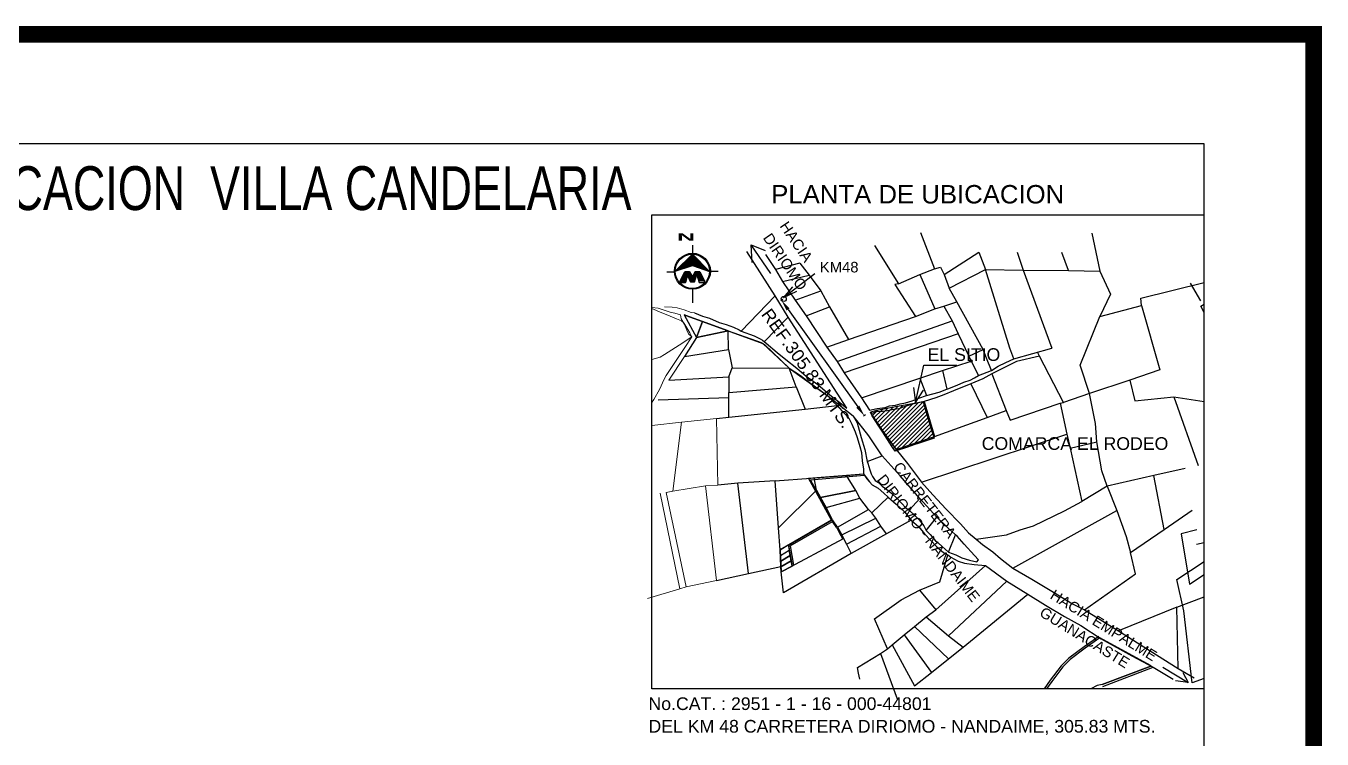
# Model space of a CAD drawing. Header units: millimetres. Extents: x 604785 to 1211550, y 1311006 to 2622648.
# Drawn here: x 605028.6 to 605206.2, y 1311207.2 to 1311304.8 of the extents above; entities that cross this region are included whole.
import ezdxf
from ezdxf.enums import TextEntityAlignment as Align

# ---------------------------------------------------------------- set-up
doc = ezdxf.new("R2010")
doc.units = ezdxf.units.MM
doc.header["$PDMODE"] = 32
doc.header["$PDSIZE"] = 0.3
for name, color, linetype in [('-42', 7, 'Continuous'), ('2', 1, 'Continuous'), ('CAJETIN', 5, 'Continuous'), ('CVL_CUADCON_TX', 2, 'Continuous'), ('FRAME 025', 7, 'Continuous'), ('NORTE', 7, 'Continuous'), ('TEXTOS', 2, 'Continuous')]:
    doc.layers.add(name, color=color, linetype=linetype)
doc.styles.add('PI', font='arial.ttf', dxfattribs={"height": 0.4})
doc.styles.add('PUNTOS PI', font='arial.ttf', dxfattribs={"height": 2.75})
doc.styles.get("Standard").update_dxf_attribs({"font": 'arial.ttf'})
doc.styles.add('TSN - Swis721 LtCn BT', font='swisscl.ttf')

msp = doc.modelspace()

# ---------------------------------------------------------------- hatches: boundary and pattern name
at = {"layer": 'CVL_CUADCON_TX', "true_color": 0x000000}
h = msp.add_hatch(dxfattribs=at)
h.set_pattern_fill('ANSI31', color=18, scale=0.126159)
h.set_pattern_definition([(45, (222862.01957, 484118.22695), (-0.28323507936, 0.28323507936), [])])
h.paths.add_polyline_path([(605150.39, 1311247.502), (605150.85, 1311247.651), (605153.036, 1311248.379), (605152.739, 1311249.338), (605151.97, 1311251.884), (605151.531, 1311253.397), (605149.593, 1311253.039), (605147.768, 1311252.719), (605146.329, 1311252.428), (605145.194, 1311252.218), (605144.567, 1311252.053), (605144.338, 1311251.934), (605144.551, 1311251.431), (605145.454, 1311250.04), (605145.908, 1311249.344), (605146.324, 1311248.702), (605147.279, 1311247.203), (605147.706, 1311246.598), (605149.386, 1311247.163)])
at = {"layer": 'TEXTOS', "true_color": 0x000000}
h = msp.add_hatch(color=18, dxfattribs=at)
h.dxf.hatch_style = 1
h.paths.add_polyline_path([(605119.926, 1311272.019), (605122.264, 1311271.224), (605119.929, 1311273.576), (605117.582, 1311271.233)])
h = msp.add_hatch(color=18, dxfattribs=at)
h.dxf.hatch_style = 1
h.paths.add_polyline_path([(605118.256, 1311269.932), (605118.975, 1311269.932), (605119.287, 1311270.929), (605119.642, 1311269.932), (605120.188, 1311269.932), (605120.542, 1311270.929), (605120.855, 1311269.932), (605121.574, 1311269.932), (605120.933, 1311271.143), (605120.301, 1311271.165), (605119.922, 1311270.463), (605119.54, 1311271.143), (605118.896, 1311271.143)])
h = msp.add_hatch(color=18, dxfattribs=at)
h.dxf.hatch_style = 1
h.paths.add_polyline_path([(605119.268, 1311270.76), (605119.656, 1311269.787), (605119.647, 1311269.932), (605119.642, 1311269.932), (605119.287, 1311270.929), (605119.007, 1311270.035), (605118.979, 1311269.94), (605118.977, 1311269.94), (605118.975, 1311269.932), (605118.26, 1311269.932), (605118.26, 1311269.69), (605118.973, 1311269.69)])
h.paths.add_polyline_path([(605120.192, 1311269.94), (605120.19, 1311269.94), (605120.188, 1311269.932), (605119.926, 1311269.932), (605119.926, 1311269.787), (605120.195, 1311269.787)])
h.paths.add_polyline_path([(605119.926, 1311269.932), (605119.647, 1311269.932), (605119.656, 1311269.787), (605119.926, 1311269.787)])
h.paths.add_polyline_path([(605120.544, 1311270.76), (605120.865, 1311269.69), (605121.578, 1311269.69), (605121.578, 1311269.932), (605120.855, 1311269.932), (605120.543, 1311270.927), (605120.192, 1311269.94), (605120.195, 1311269.787)])

# ---------------------------------------------------------------- linework, layer by layer
at = {"layer": '-42', "color": 6, "ltscale": 0.5}
for p, q in [((605186.306, 1311229.034), (605190.069, 1311231.501)), ((605188.388, 1311214.876), (605187.252, 1311224.732)), ((605190.069, 1311215.503), (605188.388, 1311214.876))]:
    msp.add_line(p, q, dxfattribs=at)
for p, q in [((605114.374, 1311214.073), (605114.374, 1311278.964)), ((605114.374, 1311278.964), (605190.069, 1311278.964)), ((605190.069, 1311214.073), (605114.374, 1311214.073))]:
    msp.add_line(p, q)
at = {"color": 18, "true_color": 0x000000}
for p, q in [((605119.268, 1311270.76, -0.002), (605118.973, 1311269.69, -0.002)), ((605120.29, 1311271.173, -0.002), (605120.926, 1311271.173, -0.002)), ((605119.447, 1311270.458, -0.002), (605120.37, 1311270.458, -0.002))]:
    msp.add_line(p, q, dxfattribs=at)
at = {"const_width": 2.28}
msp.add_lwpolyline([(604785.969, 1311006.678), (605205.069, 1311006.678), (605205.069, 1311303.678), (604785.969, 1311303.678)], close=True, dxfattribs=at)
at = {"color": 18, "true_color": 0x000000, "elevation": -0.002}
for points in [[(605119.532, 1311271.173), (605118.912, 1311271.173), (605118.26, 1311269.94), (605118.979, 1311269.94), (605119.282, 1311270.963), (605119.646, 1311269.94), (605120.192, 1311269.94)], [(605119.274, 1311270.937), (605118.979, 1311269.94), (605118.26, 1311269.94), (605118.912, 1311271.173), (605119.532, 1311271.173), (605119.919, 1311270.458), (605120.29, 1311271.173), (605120.926, 1311271.173), (605121.578, 1311269.94), (605120.859, 1311269.94), (605120.547, 1311270.937), (605120.192, 1311269.94), (605119.646, 1311269.94), (605119.282, 1311270.963)], [(605118.979, 1311269.94), (605118.26, 1311269.94), (605118.26, 1311269.69), (605118.973, 1311269.69), (605119.268, 1311270.76), (605119.656, 1311269.787), (605120.195, 1311269.787), (605120.192, 1311269.94), (605119.646, 1311269.94), (605119.282, 1311270.963), (605118.979, 1311269.94), (605118.26, 1311269.94)], [(605119.656, 1311269.787), (605119.268, 1311270.76), (605118.973, 1311269.69), (605118.26, 1311269.69), (605118.26, 1311269.94), (605118.979, 1311269.94), (605119.282, 1311270.963), (605119.646, 1311269.94), (605119.656, 1311269.787)], [(605120.547, 1311270.937), (605120.192, 1311269.94), (605119.646, 1311269.94)], [(605119.919, 1311270.458), (605120.29, 1311271.173)], [(605120.195, 1311269.787), (605120.544, 1311270.76), (605120.865, 1311269.69), (605121.578, 1311269.69), (605121.578, 1311269.94), (605120.859, 1311269.94), (605120.547, 1311270.937), (605120.192, 1311269.94), (605120.195, 1311269.787)], [(605120.305, 1311271.173), (605120.926, 1311271.173), (605121.578, 1311269.94), (605120.859, 1311269.94)]]:
    msp.add_lwpolyline(points, dxfattribs=at)
at = {"layer": '2', "color": 1, "linetype": 'Continuous'}
for p, q in [((605151.159, 1311276.556), (605153.108, 1311271.566)), ((605174.666, 1311276.432), (605175.751, 1311271.262)), ((605144.892, 1311274.778), (605148.187, 1311269.507)), ((605131.257, 1311267.879), (605127.378, 1311273.941)), ((605129.941, 1311273.517), (605131.324, 1311271.485)), ((605134.641, 1311272.356), (605131.324, 1311271.485)), ((605134.641, 1311272.356), (605135.947, 1311270.68)), ((605154.441, 1311270.804), (605159.196, 1311273.856)), ((605159.196, 1311273.856), (605160.106, 1311271.489)), ((605164.416, 1311273.85), (605165.246, 1311271.402)), ((605171.475, 1311271.337), (605170.549, 1311273.816)), ((605131.324, 1311271.485), (605132.275, 1311269.853)), ((605132.275, 1311269.853), (605135.947, 1311270.68)), ((605135.947, 1311270.68), (605137.512, 1311268.573)), ((605148.187, 1311269.507), (605151.078, 1311270.771)), ((605151.078, 1311270.771), (605153.108, 1311271.566)), ((605151.078, 1311270.771), (605153.137, 1311266.087)), ((605153.108, 1311271.566), (605153.907, 1311271.811)), ((605153.907, 1311271.811), (605154.441, 1311270.804)), ((605154.441, 1311270.804), (605155.124, 1311268.933)), ((605155.124, 1311268.933), (605160.106, 1311271.489)), ((605163.414, 1311260.706), (605160.106, 1311271.489)), ((605160.106, 1311271.489), (605165.246, 1311271.402)), ((605165.246, 1311271.402), (605169.192, 1311260.704)), ((605165.246, 1311271.402), (605171.475, 1311271.337)), ((605171.475, 1311271.337), (605175.751, 1311271.262)), ((605175.751, 1311271.262), (605177.209, 1311268.113)), ((605132.275, 1311269.853), (605134.028, 1311267.294)), ((605148.187, 1311269.507), (605147.666, 1311269.412)), ((605147.666, 1311269.412), (605150.517, 1311265.065)), ((605156.174, 1311267.063), (605155.124, 1311268.933)), ((605181.356, 1311267.569), (605190.069, 1311269.678)), ((605189.603, 1311267.184), (605188.185, 1311269.598)), ((605126.63, 1311263.04), (605131.257, 1311267.879)), ((605133.028, 1311264.967), (605131.257, 1311267.879)), ((605134.028, 1311267.294), (605137.512, 1311268.573)), ((605134.028, 1311267.294), (605135.493, 1311265.119)), ((605137.512, 1311268.573), (605138.724, 1311266.368)), ((605154.4, 1311266.462), (605156.174, 1311267.063)), ((605159.748, 1311260.528), (605156.174, 1311267.063)), ((605177.209, 1311268.113), (605175.769, 1311265.062)), ((605181.477, 1311266.532), (605181.356, 1311267.569)), ((605135.493, 1311265.119), (605138.724, 1311266.368)), ((605138.724, 1311266.368), (605141.295, 1311261.878)), ((605150.517, 1311265.065), (605153.137, 1311266.087)), ((605153.137, 1311266.087), (605154.4, 1311266.462)), ((605154.4, 1311266.462), (605155.516, 1311264.448)), ((605175.769, 1311265.062), (605181.477, 1311266.532)), ((605181.477, 1311266.532), (605183.974, 1311257.748)), ((605189.584, 1311266.456), (605190.069, 1311266.724)), ((605190.069, 1311265.612), (605189.584, 1311266.456)), ((605129.781, 1311261.591), (605133.028, 1311264.967)), ((605135.493, 1311265.119), (605138.325, 1311260.864)), ((605139.74, 1311258.897), (605155.516, 1311264.448)), ((605141.295, 1311261.878), (605150.517, 1311265.065)), ((605155.516, 1311264.448), (605156.342, 1311262.658)), ((605173.05, 1311258.399), (605175.769, 1311265.062)), ((605124.889, 1311260.529), (605124.821, 1311263.098)), ((605138.325, 1311260.864), (605141.295, 1311261.878)), ((605156.342, 1311262.658), (605140.738, 1311257.313)), ((605156.342, 1311262.658), (605157.816, 1311259.621)), ((605118.862, 1311259.546), (605124.889, 1311260.529)), ((605124.889, 1311260.529), (605125.385, 1311258.01)), ((605138.325, 1311260.864), (605139.74, 1311258.897)), ((605157.816, 1311259.621), (605159.748, 1311260.528)), ((605160.235, 1311259.329), (605159.748, 1311260.528)), ((605163.978, 1311259.245), (605163.414, 1311260.706)), ((605163.978, 1311259.245), (605169.192, 1311260.704)), ((605167.467, 1311259.625), (605167.226, 1311260.154)), ((605139.74, 1311258.897), (605140.738, 1311257.313)), ((605154.176, 1311257.632), (605158.108, 1311258.95)), ((605157.816, 1311259.621), (605158.108, 1311258.95)), ((605158.108, 1311258.95), (605159.151, 1311256.954)), ((605160.893, 1311257.649), (605160.235, 1311259.329)), ((605170.788, 1311253.292), (605167.467, 1311259.625)), ((605174.352, 1311254.512), (605173.05, 1311258.399)), ((605116.711, 1311256.326), (605124.912, 1311256.796)), ((605124.912, 1311256.796), (605124.898, 1311254.634)), ((605124.912, 1311256.796), (605125.385, 1311258.01)), ((605125.385, 1311258.01), (605133.163, 1311257.979)), ((605134.158, 1311255.416), (605133.163, 1311257.979)), ((605140.738, 1311257.313), (605143.103, 1311253.907)), ((605143.103, 1311253.907), (605151.096, 1311256.596)), ((605151.096, 1311256.596), (605154.176, 1311257.632)), ((605151.096, 1311256.596), (605151.996, 1311254.211)), ((605154.176, 1311257.632), (605154.77, 1311255.113)), ((605159.151, 1311256.954), (605160.893, 1311257.649)), ((605160.943, 1311257.216), (605162.932, 1311252.196)), ((605179.851, 1311256.333), (605174.352, 1311254.512)), ((605183.974, 1311257.748), (605179.851, 1311256.333)), ((605179.851, 1311256.333), (605180.571, 1311253.517)), ((605124.898, 1311254.634), (605134.158, 1311255.416)), ((605124.909, 1311253.929), (605124.898, 1311254.634)), ((605134.158, 1311255.416), (605135.37, 1311252.348)), ((605158.082, 1311255.829), (605160.295, 1311251.222)), ((605174.352, 1311254.512), (605170.788, 1311253.292)), ((605124.909, 1311253.929), (605115.252, 1311253.581)), ((605124.923, 1311251.269), (605124.909, 1311253.929)), ((605146.919, 1311252.8), (605147.77, 1311252.89)), ((605151.67, 1311253.421), (605153.087, 1311248.606)), ((605163.452, 1311250.837), (605170.308, 1311253.178)), ((605170.308, 1311253.178), (605170.788, 1311253.292)), ((605170.308, 1311253.178), (605171.228, 1311248.937)), ((605180.571, 1311253.517), (605185.884, 1311254.024)), ((605185.884, 1311254.024), (605189.217, 1311244.652)), ((605185.884, 1311254.024), (605190.069, 1311253.386)), ((605123.209, 1311251.073), (605124.923, 1311251.269)), ((605153.087, 1311248.606), (605160.295, 1311251.222)), ((605160.295, 1311251.222), (605162.932, 1311252.196)), ((605162.932, 1311252.196), (605163.452, 1311250.837)), ((605147.85, 1311246.837), (605153.087, 1311248.606)), ((605151.339, 1311242.376), (605171.228, 1311248.937)), ((605171.228, 1311248.937), (605171.703, 1311247)), ((605171.703, 1311247), (605175.365, 1311247.899)), ((605143.873, 1311245.207), (605145.944, 1311245.961)), ((605171.703, 1311247), (605173.311, 1311239.718)), ((605187.458, 1311244.226), (605183.14, 1311243.259)), ((605126.144, 1311242.226), (605123.404, 1311241.957)), ((605131.286, 1311242.558), (605126.144, 1311242.226)), ((605127.615, 1311229.881), (605126.144, 1311242.226)), ((605131.286, 1311242.558), (605141.058, 1311243.289)), ((605131.707, 1311236.115), (605131.286, 1311242.558)), ((605135.833, 1311242.898), (605143.363, 1311243.521)), ((605139.006, 1311237.145), (605135.833, 1311242.898)), ((605136.09, 1311242.705), (605143.499, 1311243.32)), ((605139.121, 1311237.211), (605136.09, 1311242.705)), ((605136.914, 1311241.252), (605136.628, 1311242.957)), ((605141.058, 1311243.289), (605143.363, 1311243.521)), ((605142.309, 1311241.229), (605141.058, 1311243.289)), ((605183.14, 1311243.259), (605176.759, 1311241.818)), ((605184.589, 1311235.88), (605183.14, 1311243.259)), ((605136.914, 1311241.252), (605131.707, 1311236.115)), ((605136.914, 1311241.252), (605137.467, 1311240.271)), ((605137.467, 1311240.271), (605142.309, 1311241.229)), ((605137.467, 1311240.271), (605138.243, 1311238.903)), ((605142.879, 1311240.184), (605142.309, 1311241.229)), ((605144.515, 1311238.17), (605146.752, 1311240.31)), ((605176.759, 1311241.818), (605173.311, 1311239.718)), ((605176.759, 1311241.818), (605178.09, 1311238.476)), ((605138.243, 1311238.903), (605142.879, 1311240.184)), ((605139.121, 1311237.211), (605138.243, 1311238.903)), ((605139.81, 1311236.185), (605144.037, 1311238.606)), ((605144.037, 1311238.606), (605142.879, 1311240.184)), ((605144.515, 1311238.17), (605144.037, 1311238.606)), ((605149.641, 1311238.533), (605151.076, 1311240.109)), ((605153.429, 1311237.577), (605151.076, 1311240.109)), ((605184.589, 1311235.88), (605188.417, 1311238.543)), ((605139.006, 1311237.145), (605131.96, 1311233.102)), ((605133.078, 1311233.743), (605139.006, 1311237.145)), ((605139.81, 1311236.185), (605139.121, 1311237.211)), ((605139.696, 1311236.116), (605139.124, 1311236.969)), ((605140.379, 1311235.14), (605145.038, 1311237.445)), ((605145.038, 1311237.445), (605144.515, 1311238.17)), ((605145.767, 1311236.351), (605145.038, 1311237.445)), ((605149.916, 1311237.178), (605146.513, 1311235.288)), ((605151.976, 1311235.761), (605153.429, 1311237.577)), ((605163.851, 1311230.602), (605178.09, 1311238.476)), ((605178.09, 1311238.476), (605179.374, 1311234.925)), ((605131.96, 1311233.102), (605131.707, 1311236.115)), ((605139.696, 1311236.116), (605140.263, 1311235.076)), ((605139.81, 1311236.185), (605140.379, 1311235.14)), ((605140.262, 1311235.078), (605140.515, 1311234.596)), ((605140.379, 1311235.14), (605140.632, 1311234.657)), ((605141.027, 1311233.87), (605145.767, 1311236.351)), ((605146.513, 1311235.288), (605141.659, 1311232.616)), ((605146.513, 1311235.288), (605145.767, 1311236.351)), ((605151.96, 1311235.762), (605151.976, 1311235.761)), ((605155.014, 1311232.792), (605155.959, 1311235.14)), ((605179.978, 1311232.749), (605184.589, 1311235.88)), ((605189.031, 1311235.827), (605186.888, 1311235.309)), ((605186.888, 1311235.309), (605188.057, 1311228.384)), ((605132.083, 1311230.073), (605140.632, 1311234.657)), ((605140.632, 1311234.657), (605141.027, 1311233.87)), ((605141.027, 1311233.87), (605141.659, 1311232.616)), ((605179.374, 1311234.925), (605179.978, 1311232.749)), ((605190.069, 1311234.069), (605188.989, 1311233.818)), ((605132.056, 1311230.826), (605131.96, 1311233.102)), ((605141.659, 1311232.616), (605132.417, 1311227.235)), ((605153.834, 1311228.732), (605154.927, 1311232.401)), ((605180.651, 1311229.804), (605179.978, 1311232.749)), ((605123.237, 1311228.919), (605127.615, 1311229.881)), ((605127.615, 1311229.881), (605132.056, 1311230.826)), ((605132.083, 1311230.073), (605132.056, 1311230.826)), ((605132.417, 1311227.235), (605132.083, 1311230.073)), ((605153.265, 1311224.891), (605160.087, 1311230.959)), ((605160.087, 1311230.959), (605163.009, 1311228.82)), ((605173.652, 1311224.878), (605180.651, 1311229.804)), ((605188.057, 1311228.384), (605190.069, 1311229.732)), ((605151.041, 1311227.599), (605153.834, 1311228.732)), ((605155.018, 1311221.339), (605163.009, 1311228.82)), ((605163.009, 1311228.82), (605165.88, 1311227.018)), ((605187.252, 1311224.732), (605186.306, 1311229.034)), ((605144.898, 1311223.638), (605148.534, 1311226.239)), ((605148.534, 1311226.239), (605151.041, 1311227.599)), ((605151.041, 1311227.599), (605153.265, 1311224.891)), ((605157.025, 1311219.754), (605165.88, 1311227.018)), ((605186.312, 1311225.25), (605190.069, 1311226.654)), ((605151.961, 1311223.924), (605153.265, 1311224.891)), ((605173.652, 1311224.878), (605178.321, 1311222.008)), ((605186.312, 1311225.25), (605178.321, 1311222.008)), ((605186.471, 1311216.872), (605186.312, 1311225.25)), ((605146.648, 1311219.54), (605144.898, 1311223.638)), ((605148.935, 1311221.478), (605150.351, 1311222.622)), ((605150.351, 1311222.622), (605151.961, 1311223.924)), ((605150.351, 1311222.622), (605154.997, 1311218.183)), ((605151.961, 1311223.924), (605155.018, 1311221.339)), ((605147.292, 1311220.097), (605148.935, 1311221.478)), ((605148.935, 1311221.478), (605152.711, 1311216.309)), ((605155.018, 1311221.339), (605157.025, 1311219.754)), ((605178.321, 1311222.008), (605186.471, 1311216.872)), ((605145.683, 1311218.891), (605146.648, 1311219.54)), ((605146.648, 1311219.54), (605147.292, 1311220.097)), ((605147.292, 1311220.097), (605150.345, 1311214.484)), ((605154.997, 1311218.183), (605157.025, 1311219.754)), ((605142.564, 1311216.975), (605145.683, 1311218.891)), ((605145.683, 1311218.891), (605147.995, 1311212.691)), ((605152.711, 1311216.309), (605154.997, 1311218.183)), ((605176.082, 1311214.646), (605182.752, 1311217.195)), ((605142.671, 1311216.237), (605142.564, 1311216.975)), ((605142.89, 1311215.387), (605142.671, 1311216.237)), ((605150.345, 1311214.484), (605152.711, 1311216.309)), ((605176.172, 1311214.411), (605183.045, 1311217.038)), ((605183.045, 1311217.038), (605185.82, 1311215.379)), ((605186.471, 1311216.872), (605188.669, 1311215.597))]:
    msp.add_line(p, q, dxfattribs=at)
at = {"layer": '2', "color": 1, "linetype": 'Continuous', "lineweight": 0}
for p, q in [((605118.862, 1311259.546), (605116.711, 1311256.326)), ((605118.434, 1311250.563), (605123.209, 1311251.073)), ((605123.209, 1311251.073), (605123.404, 1311241.957)), ((605114.374, 1311250.116), (605118.434, 1311250.563)), ((605118.434, 1311250.563), (605117.234, 1311241.12)), ((605115.519, 1311240.86), (605118.202, 1311227.754)), ((605117.234, 1311241.12), (605116.352, 1311240.935)), ((605116.352, 1311240.935), (605119.052, 1311228.052)), ((605121.722, 1311241.841), (605117.234, 1311241.12)), ((605123.404, 1311241.957), (605121.722, 1311241.841)), ((605121.722, 1311241.841), (605123.237, 1311228.919)), ((605118.202, 1311227.754), (605119.052, 1311228.052)), ((605119.052, 1311228.052), (605123.237, 1311228.919)), ((605113.758, 1311226.456), (605118.202, 1311227.754))]:
    msp.add_line(p, q, dxfattribs=at)
for points in [[(605114.374, 1311266.297), (605115.237, 1311266.194), (605115.926, 1311265.955), (605116.887, 1311265.654), (605117.528, 1311265.496), (605118.314, 1311265.258)], [(605114.374, 1311266.146), (605115.732, 1311265.565), (605116.553, 1311265.206), (605117.746, 1311264.732), (605118.421, 1311264.429), (605118.685, 1311264.235), (605118.869, 1311263.949), (605119.553, 1311262.814), (605119.841, 1311262.247), (605118.09, 1311261.14), (605116.091, 1311259.829), (605115.489, 1311259.473), (605114.374, 1311259.172)], [(605114.374, 1311266.146), (605115.732, 1311265.565), (605116.553, 1311265.206), (605117.746, 1311264.732), (605118.421, 1311264.429), (605118.685, 1311264.235), (605118.869, 1311263.949), (605119.553, 1311262.814), (605119.841, 1311262.247), (605118.09, 1311261.14), (605116.091, 1311259.829), (605115.489, 1311259.473), (605114.374, 1311259.172)], [(605118.314, 1311265.258), (605118.384, 1311264.724), (605118.859, 1311263.952), (605119.158, 1311263.165), (605119.379, 1311262.682), (605119.841, 1311262.247), (605118.887, 1311260.812), (605116.347, 1311256.985), (605116.055, 1311256.443), (605115.422, 1311255.038), (605114.62, 1311253.683), (605114.535, 1311253.529), (605114.374, 1311253.233)], [(605120.206, 1311265.536), (605119.77, 1311265.601), (605118.775, 1311265.949), (605117.845, 1311266.233), (605117.172, 1311266.325), (605116.083, 1311266.384)], [(605118.794, 1311265.259), (605120.497, 1311262.178), (605118.862, 1311259.546)]]:
    msp.add_lwpolyline(points, dxfattribs=at)
at = {"layer": '2', "color": 1, "linetype": 'Continuous'}
for points in [[(605118.794, 1311265.259), (605119.547, 1311264.989), (605121.311, 1311264.353), (605123.683, 1311263.511), (605124.821, 1311263.098)], [(605118.794, 1311265.259), (605129.574, 1311261.342), (605133.163, 1311257.979), (605138.524, 1311254.133), (605141.977, 1311251.436)], [(605120.206, 1311265.536), (605121.324, 1311265.107), (605122.254, 1311264.805), (605123.584, 1311264.216), (605124.562, 1311263.931), (605125.572, 1311263.565), (605126.341, 1311263.231), (605126.63, 1311263.04)], [(605129.548, 1311261.799), (605130.014, 1311261.383), (605131.555, 1311260.122), (605132.743, 1311259.148), (605134.236, 1311257.95), (605135.537, 1311256.864), (605137.093, 1311255.715), (605138.763, 1311254.326), (605140.336, 1311253.097), (605141.091, 1311252.49), (605133.028, 1311264.967)], [(605124.821, 1311263.098), (605129.357, 1311261.493), (605129.79, 1311261.19), (605133.163, 1311257.979)], [(605126.63, 1311263.04), (605128.41, 1311262.388), (605129.211, 1311261.99), (605129.548, 1311261.799)], [(605160.893, 1311257.649), (605161.82, 1311258.245), (605162.875, 1311258.761), (605163.978, 1311259.245)], [(605167.467, 1311259.625), (605164.315, 1311258.894), (605160.943, 1311257.216)], [(605133.163, 1311257.979), (605134.752, 1311256.974), (605135.956, 1311256), (605137.448, 1311254.963), (605138.524, 1311254.133), (605139.182, 1311253.414), (605139.777, 1311252.871)], [(605154.946, 1311255.146), (605156.209, 1311255.631), (605157.12, 1311256.05), (605157.968, 1311256.341), (605158.559, 1311256.664), (605159.151, 1311256.954)], [(605160.943, 1311257.216), (605159.712, 1311256.523), (605158.082, 1311255.829)], [(605158.082, 1311255.829), (605155.7, 1311254.876), (605154.389, 1311254.327), (605153.269, 1311253.906), (605151.67, 1311253.421)], [(605151.996, 1311254.211), (605153.731, 1311254.693), (605154.77, 1311255.113), (605154.946, 1311255.146)], [(605175.365, 1311247.899), (605175.143, 1311250.414), (605174.352, 1311254.512)], [(605124.923, 1311251.269), (605135.37, 1311252.348), (605139.777, 1311252.871)], [(605139.777, 1311252.871), (605140.42, 1311252.135), (605140.902, 1311251.624), (605141.384, 1311251.048), (605141.755, 1311250.312), (605142.239, 1311249.256), (605142.513, 1311248.471), (605142.87, 1311247.238), (605143.113, 1311246.421), (605143.197, 1311245.268), (605143.377, 1311244.162), (605143.363, 1311243.521)], [(605143.103, 1311253.907), (605144.214, 1311252.211), (605145.254, 1311252.455), (605146.342, 1311252.587), (605146.919, 1311252.8)], [(605151.67, 1311253.421), (605149.91, 1311252.982), (605148.807, 1311252.61), (605148.231, 1311252.4), (605147.511, 1311252.302), (605146.663, 1311252.139), (605145.959, 1311252.056), (605145.047, 1311251.989), (605144.423, 1311251.731)], [(605147.77, 1311252.89), (605148.373, 1311253.074), (605149.125, 1311253.236), (605150.021, 1311253.512), (605150.948, 1311253.867), (605151.996, 1311254.211)], [(605145.944, 1311245.961), (605144.088, 1311248.713), (605141.977, 1311251.436)], [(605141.977, 1311251.436), (605142.499, 1311250.503), (605143.03, 1311248.497), (605143.532, 1311246.843), (605143.873, 1311245.207)], [(605144.423, 1311251.731), (605146.113, 1311249.204), (605147.85, 1311246.837)], [(605176.759, 1311241.818), (605176.027, 1311243.897), (605175.365, 1311247.899)], [(605151.076, 1311240.109), (605148.407, 1311243.22), (605145.944, 1311245.961)], [(605147.85, 1311246.837), (605149.378, 1311244.902), (605151.339, 1311242.376)], [(605143.197, 1311245.268), (605143.377, 1311244.162), (605143.366, 1311243.677), (605143.382, 1311243.523), (605143.596, 1311243.177), (605144.199, 1311242.426), (605144.568, 1311242.018)], [(605143.873, 1311245.207), (605143.967, 1311244.966), (605144.217, 1311244.035), (605144.438, 1311243.505), (605144.596, 1311243.135), (605144.865, 1311242.733), (605144.976, 1311242.572), (605145.439, 1311242.296), (605145.916, 1311241.796), (605146.522, 1311241.407), (605147.27, 1311240.825), (605147.938, 1311240.164), (605148.574, 1311239.502), (605149.162, 1311238.841), (605149.641, 1311238.533)], [(605143.363, 1311243.521), (605143.829, 1311242.833), (605144.568, 1311242.018), (605145.371, 1311241.524), (605146.173, 1311240.853), (605146.752, 1311240.31)], [(605151.339, 1311242.376), (605152.85, 1311240.634), (605154.714, 1311238.652), (605156.642, 1311236.638), (605157.751, 1311235.423), (605158.827, 1311234.545)], [(605146.752, 1311240.31), (605147.86, 1311239.368), (605149.016, 1311238.265), (605149.916, 1311237.178)], [(605149.641, 1311238.533), (605150.452, 1311237.775), (605151.009, 1311237.194), (605151.628, 1311236.389), (605151.976, 1311235.761)], [(605158.827, 1311234.545), (605162.976, 1311235.148), (605164.846, 1311235.847), (605166.652, 1311236.4), (605170.932, 1311238.456), (605173.311, 1311239.718)], [(605133.313, 1311233.634), (605139.124, 1311236.969)], [(605149.916, 1311237.178), (605150.944, 1311236.236), (605151.732, 1311235.309), (605152.615, 1311234.382), (605153.371, 1311233.551), (605154.093, 1311232.928), (605154.478, 1311232.656), (605154.927, 1311232.401)], [(605155.959, 1311235.14), (605154.893, 1311236.157), (605153.429, 1311237.577)], [(605151.976, 1311235.761), (605152.516, 1311235.181), (605153.215, 1311234.343), (605153.598, 1311234.068), (605154.139, 1311233.567), (605154.569, 1311233.196), (605155.014, 1311232.792)], [(605155.014, 1311232.792), (605156.037, 1311232.433), (605156.835, 1311232.026), (605157.905, 1311231.682), (605158.896, 1311231.451), (605159.123, 1311231.754), (605158.582, 1311232.334), (605157.151, 1311233.866), (605156.198, 1311234.962), (605155.959, 1311235.14)], [(605131.956, 1311233.101), (605133.069, 1311233.793), (605133.602, 1311230.887)], [(605133.078, 1311233.743), (605133.602, 1311230.887)], [(605133.313, 1311233.634), (605133.798, 1311230.992)], [(605158.827, 1311234.545), (605159.661, 1311233.843), (605161.074, 1311232.821), (605162.165, 1311231.927), (605163.851, 1311230.602)], [(605131.96, 1311233.102), (605132.083, 1311230.074)], [(605132.083, 1311230.074), (605132.054, 1311230.796), (605132.023, 1311231.559), (605131.991, 1311232.323), (605133.205, 1311233.049)], [(605132.023, 1311231.559), (605133.34, 1311232.315)], [(605133.474, 1311231.58), (605132.054, 1311230.796)], [(605133.602, 1311230.887), (605133.474, 1311231.58), (605133.34, 1311232.315), (605133.205, 1311233.049)], [(605154.927, 1311232.401), (605155.329, 1311232.114), (605156.355, 1311231.54), (605157.205, 1311231.287), (605158.55, 1311231.098), (605160.087, 1311230.959)], [(605132.083, 1311230.074), (605133.602, 1311230.887)], [(605163.851, 1311230.602), (605166.45, 1311229.087), (605169.418, 1311227.286), (605172.016, 1311225.723), (605173.652, 1311224.878)], [(605165.88, 1311227.018), (605168.319, 1311225.535), (605170.934, 1311223.956), (605173.131, 1311222.761), (605175.923, 1311220.927), (605180.126, 1311218.599), (605183.045, 1311217.038)], [(605175.614, 1311221.241), (605173.597, 1311219.833), (605171.51, 1311218.256), (605170.475, 1311217.239), (605168.964, 1311215.237), (605168.135, 1311214.073)], [(605175.758, 1311221.035), (605173.744, 1311219.63), (605171.674, 1311218.066), (605170.664, 1311217.073), (605169.166, 1311215.089), (605168.444, 1311214.073)], [(605182.77, 1311217.202), (605175.758, 1311221.035)], [(605182.752, 1311217.195), (605176.082, 1311214.646), (605175.379, 1311214.525), (605174.544, 1311214.073)]]:
    msp.add_lwpolyline(points, dxfattribs=at)
for points in [[(605133.205, 1311233.049), (605133.34, 1311232.315), (605132.023, 1311231.559), (605131.991, 1311232.323)], [(605133.34, 1311232.315), (605133.474, 1311231.58), (605132.054, 1311230.796), (605132.023, 1311231.559)], [(605133.474, 1311231.58), (605133.602, 1311230.887), (605132.083, 1311230.074), (605132.054, 1311230.796)]]:
    msp.add_lwpolyline(points, close=True, dxfattribs=at)
at = {"layer": '2', "color": 1, "linetype": 'Continuous', "flags": 128}
msp.add_lwpolyline([(605190.069, 1311215.503), (605188.388, 1311214.876), (605187.252, 1311224.732), (605186.306, 1311229.034), (605190.069, 1311231.501)], dxfattribs=at)
at = {"layer": '2', "color": 1, "linetype": 'Continuous'}
msp.add_point((605158.108, 1311258.95), dxfattribs=at)
at = {"layer": 'CAJETIN'}
for p, q in [((605190.069, 1311288.678), (604800.969, 1311288.678)), ((605190.069, 1311014.381), (605190.069, 1311288.678))]:
    msp.add_line(p, q, dxfattribs=at)
at = {"layer": 'CVL_CUADCON_TX', "color": 18, "true_color": 0x000000}
for p, q in [((605132.336, 1311267.376), (605132.05, 1311267.171)), ((605133.035, 1311266.015), (605142.596, 1311252.699))]:
    msp.add_line(p, q, dxfattribs=at)
at = {"layer": 'CVL_CUADCON_TX', "color": 2}
msp.add_line((605143.662, 1311251.601), (605143.376, 1311251.396), dxfattribs=at)
at = {"layer": 'CVL_CUADCON_TX', "color": 18, "true_color": 0x000000}
for points in [[(605130.662, 1311270.943), (605127.962, 1311274.833)], [(605128.105, 1311272.446), (605127.962, 1311274.833), (605129.917, 1311274.073)], [(605150.484, 1311253.248), (605151.619, 1311258.365), (605156.142, 1311258.365)], [(605150.235, 1311255.312), (605150.484, 1311253.248), (605151.582, 1311254.975)], [(605184.386, 1311217.041), (605187.845, 1311214.959)], [(605187.109, 1311216.293), (605187.845, 1311214.959), (605186.137, 1311215.186)]]:
    msp.add_lwpolyline(points, dxfattribs=at)
at = {"layer": 'CVL_CUADCON_TX', "color": 18, "linetype": 'Continuous', "true_color": 0x000000}
for points in [[(605132.404, 1311267.631), (605136.681, 1311270.938)], [(605133.64, 1311269.09), (605132.404, 1311267.631), (605134.23, 1311268.511)]]:
    msp.add_lwpolyline(points, dxfattribs=at)
at = {"layer": 'CVL_CUADCON_TX'}
msp.add_lwpolyline([(605147.706, 1311246.598), (605147.279, 1311247.203), (605146.324, 1311248.702), (605145.908, 1311249.344), (605145.454, 1311250.04), (605144.551, 1311251.431), (605144.338, 1311251.934), (605144.567, 1311252.053), (605145.194, 1311252.218), (605146.329, 1311252.428), (605147.768, 1311252.719), (605149.593, 1311253.039), (605151.531, 1311253.397), (605151.97, 1311251.884), (605152.739, 1311249.338), (605153.036, 1311248.379), (605150.85, 1311247.651), (605150.39, 1311247.502), (605149.386, 1311247.163)], close=True, dxfattribs=at)
at = {"layer": 'CVL_CUADCON_TX', "color": 18, "true_color": 0x000000}
msp.add_lwpolyline([(605147.706, 1311246.598), (605147.279, 1311247.203), (605146.324, 1311248.702), (605145.908, 1311249.344), (605145.454, 1311250.04), (605144.551, 1311251.431), (605144.338, 1311251.934), (605144.567, 1311252.053), (605145.194, 1311252.218), (605146.329, 1311252.428), (605147.768, 1311252.719), (605149.593, 1311253.039), (605151.531, 1311253.397), (605151.97, 1311251.884), (605152.739, 1311249.338), (605153.036, 1311248.379), (605150.85, 1311247.651), (605150.39, 1311247.502), (605149.386, 1311247.163)], close=True, dxfattribs=at)
msp.add_circle((605132.438, 1311267.45), 0.342, dxfattribs=at)
for points in [[(605133.24, 1311266.162), (605132.83, 1311265.868), (605132.152, 1311267.245)], [(605142.801, 1311252.846), (605142.391, 1311252.552), (605143.479, 1311251.47)]]:
    msp.add_solid(points, dxfattribs=at)
at = {"layer": 'NORTE', "color": 18, "true_color": 0x000000}
for p, q in [((605119.926, 1311274.819, -0.005), (605119.926, 1311273.697, -0.003)), ((605116.438, 1311271.17), (605117.524, 1311271.17)), ((605118.26, 1311269.94, -0.002), (605118.912, 1311271.173, -0.002)), ((605119.175, 1311270.604, -0.002), (605118.611, 1311270.604, -0.002)), ((605119.175, 1311270.604, -0.002), (605118.611, 1311270.604, -0.002)), ((605119.219, 1311270.751, -0.002), (605118.689, 1311270.751, -0.002)), ((605119.251, 1311270.857, -0.002), (605118.745, 1311270.857, -0.002)), ((605119.274, 1311270.937, -0.002), (605118.787, 1311270.937, -0.002)), ((605119.624, 1311271.004, -0.002), (605118.823, 1311271.004, -0.002)), ((605119.595, 1311271.057, -0.002), (605118.851, 1311271.057, -0.002)), ((605119.573, 1311271.098, -0.002), (605118.872, 1311271.098, -0.002)), ((605119.544, 1311271.151, -0.002), (605118.9, 1311271.151, -0.002)), ((605118.912, 1311271.173, -0.002), (605119.532, 1311271.173, -0.002)), ((605119.66, 1311270.937, -0.002), (605119.291, 1311270.937, -0.002)), ((605119.704, 1311270.857, -0.002), (605119.32, 1311270.857, -0.002)), ((605119.762, 1311270.751, -0.002), (605119.358, 1311270.751, -0.002)), ((605119.842, 1311270.604, -0.002), (605119.41, 1311270.604, -0.002)), ((605120.428, 1311270.604, -0.002), (605119.993, 1311270.604, -0.002)), ((605120.48, 1311270.751, -0.002), (605120.07, 1311270.751, -0.002)), ((605120.518, 1311270.857, -0.002), (605120.126, 1311270.857, -0.002)), ((605121.05, 1311270.937, -0.002), (605120.168, 1311270.937, -0.002)), ((605121.015, 1311271.004, -0.002), (605120.202, 1311271.004, -0.002)), ((605120.987, 1311271.057, -0.002), (605120.23, 1311271.057, -0.002)), ((605120.966, 1311271.098, -0.002), (605120.251, 1311271.098, -0.002)), ((605120.937, 1311271.151, -0.002), (605120.279, 1311271.151, -0.002)), ((605121.093, 1311270.857, -0.002), (605120.572, 1311270.857, -0.002)), ((605121.149, 1311270.751, -0.002), (605120.605, 1311270.751, -0.002)), ((605121.227, 1311270.604, -0.002), (605120.651, 1311270.604, -0.002)), ((605122.389, 1311271.232, -0.002), (605123.475, 1311271.232, -0.002)), ((605119.029, 1311270.11, -0.002), (605118.35, 1311270.11, -0.002)), ((605119.078, 1311270.276, -0.002), (605118.438, 1311270.276, -0.002)), ((605119.132, 1311270.458, -0.002), (605118.534, 1311270.458, -0.002)), ((605119.132, 1311270.458, -0.002), (605118.534, 1311270.458, -0.002)), ((605120.376, 1311270.458, -0.002), (605119.462, 1311270.458, -0.002)), ((605120.311, 1311270.276, -0.002), (605119.526, 1311270.276, -0.002)), ((605120.252, 1311270.11, -0.002), (605119.586, 1311270.11, -0.002)), ((605119.925, 1311268.769, -0.002), (605119.925, 1311266.901, 0.001)), ((605121.304, 1311270.458, -0.002), (605120.697, 1311270.458, -0.002)), ((605121.4, 1311270.276, -0.002), (605120.754, 1311270.276, -0.002)), ((605121.488, 1311270.11, -0.002), (605120.806, 1311270.11, -0.002))]:
    msp.add_line(p, q, dxfattribs=at)
msp.add_circle((605119.925, 1311271.233, -0.002), 2.343, dxfattribs=at)
at = {"layer": 'TEXTOS', "color": 18, "true_color": 0x000000}
for points in [[(605119.929, 1311273.576), (605117.582, 1311271.233), (605119.926, 1311272.019), (605122.264, 1311271.224), (605119.929, 1311273.576)], [(605118.256, 1311269.932), (605118.896, 1311271.143), (605119.54, 1311271.143), (605119.922, 1311270.463), (605120.301, 1311271.165), (605120.933, 1311271.143), (605121.574, 1311269.932), (605120.855, 1311269.932), (605120.542, 1311270.929), (605120.188, 1311269.932), (605119.642, 1311269.932), (605119.287, 1311270.929), (605118.975, 1311269.932), (605118.256, 1311269.932)]]:
    msp.add_lwpolyline(points, dxfattribs=at)
for points in [[(605119.929, 1311273.497), (605117.791, 1311271.362), (605119.926, 1311272.078), (605122.057, 1311271.354)], [(605119.929, 1311273.417), (605117.999, 1311271.491), (605119.926, 1311272.137), (605121.849, 1311271.484)], [(605119.929, 1311273.338), (605118.207, 1311271.62), (605119.926, 1311272.197), (605121.642, 1311271.613)], [(605119.929, 1311273.259), (605118.416, 1311271.748), (605119.926, 1311272.256), (605121.434, 1311271.743)], [(605119.928, 1311273.18), (605118.624, 1311271.877), (605119.927, 1311272.315), (605121.226, 1311271.873)], [(605119.928, 1311273.1), (605118.832, 1311272.006), (605119.927, 1311272.374), (605121.019, 1311272.002)], [(605119.928, 1311273.021), (605119.041, 1311272.135), (605119.927, 1311272.433), (605120.811, 1311272.132)], [(605119.928, 1311272.942), (605119.249, 1311272.264), (605119.927, 1311272.492), (605120.604, 1311272.262)], [(605119.928, 1311272.863), (605119.457, 1311272.393), (605119.927, 1311272.551), (605120.396, 1311272.391)], [(605119.928, 1311272.784), (605119.666, 1311272.522), (605119.927, 1311272.61), (605120.188, 1311272.521)], [(605119.928, 1311272.733), (605119.8, 1311272.605), (605119.927, 1311272.648), (605120.055, 1311272.605)]]:
    msp.add_lwpolyline(points, close=True, dxfattribs=at)
msp.add_circle((605119.925, 1311271.233, -0.002), 2.464, dxfattribs=at)

# ---------------------------------------------------------------- texts
at = {"style": 'PI'}
for s, height, p in [('PLANTA DE UBICACION', 2.52318, (605130.724, 1311280.518)), ('No.CAT. : 2951 - 1 - 16 - 000-44801', 1.73469, (605113.905, 1311211.173)), ('DEL KM 48 CARRETERA DIRIOMO - NANDAIME, 305.83 MTS.', 1.73469, (605113.905, 1311208.079))]:
    msp.add_text(s, height=height, dxfattribs=at).set_placement(p)
at = {"layer": 'CVL_CUADCON_TX', "color": 18, "true_color": 0x000000, "style": 'PUNTOS PI'}
for s, height, rotation, p in [('HACIA ', 1.4508, 304.26473, (605131.818, 1311277.426)), ('DIRIOMO', 1.4508, 304.26473, (605129.531, 1311275.807)), ('CARRETERA', 1.4508, 307.82969, (605147.358, 1311244.423)), ('DIRIOMO - NANDAIME', 1.45083, 307.82969, (605145.157, 1311242.714)), ('HACIA EMPALME', 1.45083, 328.41362, (605168.815, 1311226.513)), ('GUANACASTE', 1.4508, 328.41362, (605167.355, 1311224.139))]:
    msp.add_text(s, height=height, rotation=rotation, dxfattribs=at).set_placement(p)
at = {"layer": 'CVL_CUADCON_TX', "color": 18, "linetype": 'Continuous', "true_color": 0x000000, "style": 'PUNTOS PI'}
msp.add_text('KM48', height=1.4508, dxfattribs=at).set_placement((605140.041, 1311271.8), align=Align.MIDDLE)
msp.add_text('KM48', height=1.4508, dxfattribs=at).set_placement((605140.041, 1311271.8), align=Align.MIDDLE)
at = {"layer": 'CVL_CUADCON_TX', "color": 18, "true_color": 0x000000, "style": 'PI'}
for s, height, p in [('EL SITIO', 1.7347, (605152.148, 1311258.963)), ('COMARCA EL RODEO', 1.73469, (605159.564, 1311246.783))]:
    msp.add_text(s, height=height, dxfattribs=at).set_placement(p)
at = {"layer": 'CVL_CUADCON_TX', "color": 18, "true_color": 0x000000, "insert": (605135.627, 1311257.95), "char_height": 1.73469, "attachment_point": 5, "rotation": 305.67822, "style": 'PUNTOS PI'}
msp.add_mtext('\\A1;REF.305.83 MTS.', dxfattribs=at)
at = {"layer": 'FRAME 025', "color": 0, "style": 'TSN - Swis721 LtCn BT'}
msp.add_text('LOTIFICACION  VILLA CANDELARIA', height=6, dxfattribs=at).set_placement((605007.356, 1311282.614), align=Align.MIDDLE_LEFT)
at = {"layer": 'TEXTOS', "color": 18, "true_color": 0x000000, "insert": (605105.105, 1311276.416, -0.002), "char_height": 0.98962, "width": 41.96283, "attachment_point": 1}
msp.add_mtext('                            {\\fBaskerville Old Face|b1|i0|c0|p18;\\W2.6;\\T2.05; N}', dxfattribs=at)

# ---------------------------------------------------------------- meshes
at = {"layer": '2', "color": 1, "linetype": 'Continuous'}
mesh = msp.add_polyface(dxfattribs=at)
corners = [(605121.311, 1311264.353), (605120.497, 1311262.178), (605124.821, 1311263.098), (605118.862, 1311259.546), (605118.794, 1311265.259), (605119.547, 1311264.989), (605123.683, 1311263.511), (605124.889, 1311260.529)]
mesh.append_faces([[corners[k] for k in face] for face in [(1, 0, 5, 4), (2, 1, 3, 7)]], dxfattribs={"vtx0": -1, "color": 1})
mesh.append_faces([[corners[k] for k in face] for face in [(0, 1, 2, 6)]], dxfattribs={"vtx0": -1, "vtx1": -1, "color": 1})
mesh = msp.add_polyface(dxfattribs=at)
corners = [(605138.243, 1311238.903), (605137.467, 1311240.271), (605142.309, 1311241.229), (605142.879, 1311240.184)]
mesh.append_faces([[corners[k] for k in face] for face in [(0, 3, 2, 1)]], dxfattribs={"color": 1})

doc.saveas('drawing.dxf')
